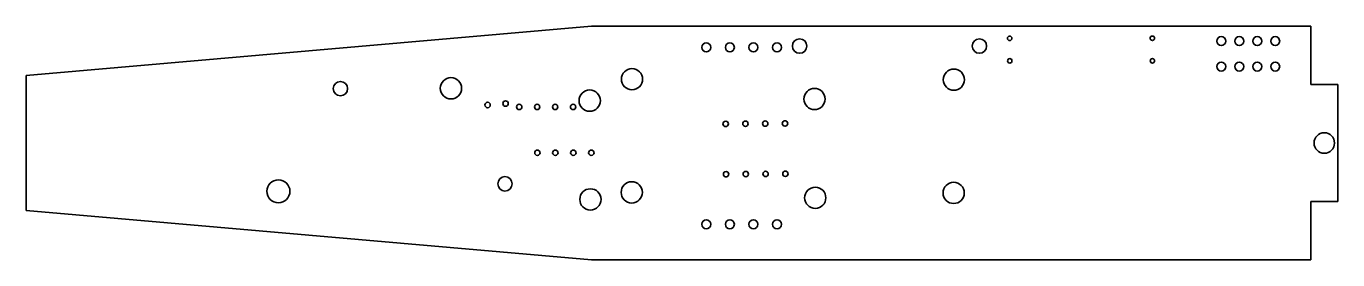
# Model space of a CAD drawing. Extents: x 1.35 to 8.64, y 3.85 to 5.15.
import ezdxf

# ---------------------------------------------------------------- set-up
doc = ezdxf.new("R2010")
doc.units = 0
doc.header["$MEASUREMENT"] = 0

msp = doc.modelspace()

# ---------------------------------------------------------------- linework, layer by layer
at = {"color": 7, "lineweight": 35}
for p, q in [((4.488288, 5.153252), (1.345023, 4.878252)), ((7.715416, 5.153252), (4.488288, 5.153252)), ((8.488288, 5.153252), (7.715416, 5.153252)), ((8.488288, 5.153252), (8.488288, 4.828252)), ((1.345023, 4.878252), (1.345023, 4.503252)), ((8.638288, 4.828252), (8.488288, 4.828252)), ((8.638288, 4.828252), (8.638288, 4.178252)), ((1.345023, 4.128252), (1.345023, 4.503252)), ((8.488288, 4.178252), (8.488288, 3.853252)), ((8.488288, 4.178252), (8.638288, 4.178252)), ((4.488288, 3.853252), (1.345023, 4.128252)), ((8.488288, 3.853252), (4.488288, 3.853252))]:
    msp.add_line(p, q, dxfattribs=at)
for centre, radius in [((5.126366, 5.035505), 0.025), ((5.257699, 5.035505), 0.025), ((5.389033, 5.035505), 0.025), ((5.520366, 5.035505), 0.025), ((5.645589, 5.042655), 0.04), ((6.645589, 5.042655), 0.04), ((6.814097, 5.085613), 0.0125), ((7.607425, 5.086213), 0.0125), ((7.990286, 5.070464), 0.025), ((8.090286, 5.070464), 0.025), ((8.190286, 5.070464), 0.025), ((8.290286, 5.070464), 0.025), ((6.814192, 4.960183), 0.0125), ((7.60752, 4.960783), 0.0125), ((4.713401, 4.858359), 0.059055), ((6.503399, 4.855551), 0.059055), ((7.990286, 4.92882), 0.025), ((8.090286, 4.92882), 0.025), ((8.190286, 4.92882), 0.025), ((8.290286, 4.92882), 0.025), ((3.092325, 4.805888), 0.04), ((3.706819, 4.807836), 0.059055), ((4.478583, 4.73917), 0.059055), ((5.728551, 4.748101), 0.059055), ((3.910801, 4.714879), 0.015), ((4.010521, 4.722731), 0.015), ((4.086336, 4.703992), 0.015), ((4.186336, 4.704002), 0.015), ((4.286336, 4.704012), 0.015), ((4.386336, 4.704023), 0.015), ((5.234528, 4.609568), 0.015), ((5.344525, 4.610353), 0.015), ((5.454522, 4.611139), 0.015), ((5.564519, 4.611925), 0.015), ((8.563288, 4.503252), 0.057), ((4.187363, 4.449002), 0.015), ((4.287363, 4.449012), 0.015), ((4.387363, 4.449023), 0.015), ((4.487363, 4.449033), 0.015), ((4.007211, 4.275983), 0.04), ((5.236528, 4.329575), 0.015), ((5.346526, 4.330361), 0.015), ((5.456523, 4.331147), 0.015), ((5.56652, 4.331932), 0.015), ((2.747066, 4.234361), 0.064203), ((4.482512, 4.189184), 0.059055), ((4.712413, 4.22836), 0.059055), ((5.73248, 4.198115), 0.059055), ((6.50241, 4.225551), 0.059055), ((5.126366, 4.050814), 0.025), ((5.257699, 4.050814), 0.025), ((5.389033, 4.050814), 0.025), ((5.520366, 4.050814), 0.025)]:
    msp.add_circle(centre, radius, dxfattribs=at)

doc.saveas('drawing.dxf')
